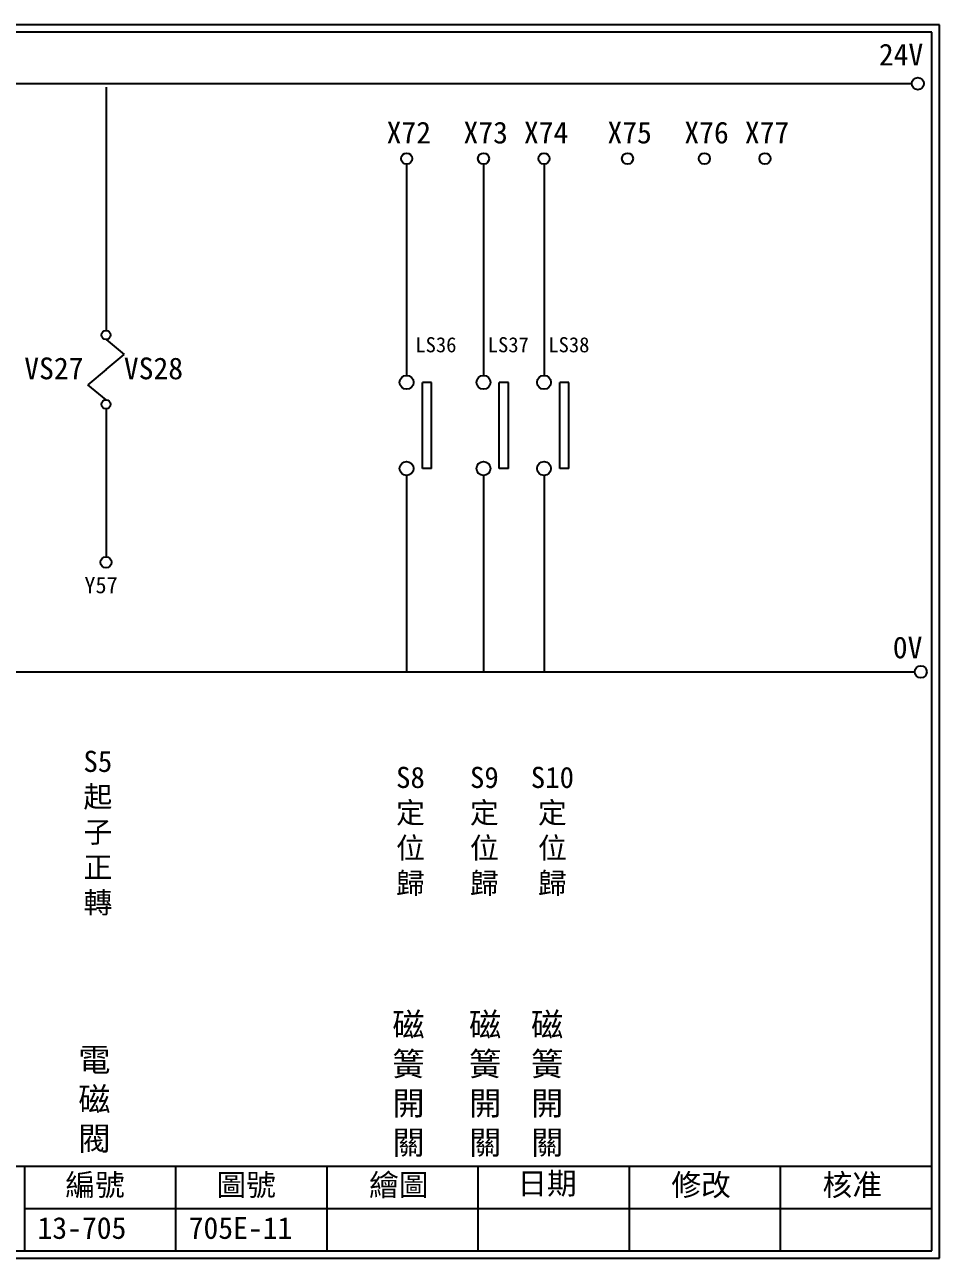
# Model space of a CAD drawing. Extents: x 627 to 914, y 3 to 207.
# Drawn here: x 762.9 to 914.2, y 3 to 207 of the extents above; entities that cross this region are included whole.
import ezdxf

# ---------------------------------------------------------------- set-up
doc = ezdxf.new("R2010")
doc.units = 0
doc.layers.get('0').update_dxf_attribs({"linetype": 'CONTINUOUS'})
doc.layers.add('圖框層', color=7, linetype='CONTINUOUS')
doc.layers.add('標尺寸層', color=3, linetype='CONTINUOUS')
doc.styles.add('CNS', font='romanc.shx', dxfattribs={"bigfont": 'chineset.shx'})
doc.styles.add('STSL', font='kaiu.ttf')

msp = doc.modelspace()

# ---------------------------------------------------------------- linework, layer by layer
for p, q in [((830.21, 147.83), (828.71, 147.83)), ((842.93, 147.83), (841.43, 147.83)), ((852.93, 147.83), (851.43, 147.83)), ((830.21, 133.6), (828.71, 133.6)), ((842.93, 133.6), (841.43, 133.6)), ((852.93, 133.6), (851.43, 133.6))]:
    msp.add_line(p, q)
for centre in [(910.63, 197.22), (911.12, 99.96)]:
    msp.add_circle(centre, 1)
at = {"layer": '圖框層', "color": 7}
for p, q in [((914.2, 206.97), (627.2, 206.97)), ((914.2, 3), (914.2, 206.97)), ((912.95, 205.72), (628.45, 205.72)), ((912.95, 4.25), (912.95, 205.72)), ((628.45, 18.25), (912.95, 18.25)), ((762.95, 4.25), (762.95, 18.25)), ((787.95, 4.25), (787.95, 18.25)), ((812.95, 4.25), (812.95, 18.25)), ((837.95, 4.25), (837.95, 18.25)), ((862.95, 4.25), (862.95, 18.25)), ((887.95, 4.25), (887.95, 18.25)), ((762.95, 11.25), (912.95, 11.25)), ((628.45, 4.25), (912.95, 4.25)), ((627.2, 3), (914.2, 3))]:
    msp.add_line(p, q, dxfattribs=at)
at = {"layer": '標尺寸層', "color": 7}
for p, q in [((632.04, 197.22), (909.63, 197.22)), ((776.39, 196.61), (776.39, 156.41)), ((826.1, 183.91), (826.1, 148.99)), ((838.82, 183.91), (838.82, 148.99)), ((848.82, 183.91), (848.82, 148.99)), ((776.39, 154.91), (779.39, 152.42)), ((776.39, 149.93), (779.39, 152.42)), ((776.39, 149.93), (773.39, 147.44)), ((776.39, 144.95), (773.39, 147.44)), ((828.71, 133.6), (828.71, 147.83)), ((830.21, 133.6), (830.21, 147.83)), ((841.43, 133.6), (841.43, 147.83)), ((842.93, 133.6), (842.93, 147.83)), ((851.43, 133.6), (851.43, 147.83)), ((852.93, 133.6), (852.93, 147.83)), ((776.39, 143.45), (776.39, 119)), ((826.1, 132.46), (826.1, 99.96)), ((826.1, 132.45), (826.1, 99.96)), ((838.82, 132.46), (838.82, 99.96)), ((838.82, 132.45), (838.82, 99.96)), ((848.82, 132.46), (848.82, 99.96)), ((848.82, 132.45), (848.82, 99.96)), ((632.25, 99.96), (910.12, 99.96))]:
    msp.add_line(p, q, dxfattribs=at)
for centre, radius in [((826.1, 184.83), 0.92), ((838.82, 184.83), 0.92), ((848.82, 184.83), 0.92), ((862.63, 184.83), 0.92), ((875.35, 184.83), 0.92), ((885.35, 184.83), 0.92), ((776.39, 155.66), 0.751), ((826.1, 147.83), 1.15), ((838.82, 147.83), 1.15), ((848.82, 147.83), 1.15), ((776.39, 144.2), 0.751), ((826.1, 133.6), 1.15), ((838.82, 133.6), 1.15), ((848.82, 133.6), 1.15), ((776.39, 118.08), 0.92)]:
    msp.add_circle(centre, radius, dxfattribs=at)

# ---------------------------------------------------------------- texts
at = {"layer": '圖框層', "color": 4, "style": 'STSL'}
for s, height, p in [('24V', 3.6, (904.19, 200.22)), ('X72', 3.6, (822.79, 187.33)), ('X73', 3.6, (835.5, 187.33)), ('X74', 3.6, (845.5, 187.33)), ('X75', 3.6, (859.31, 187.33)), ('X76', 3.6, (872.03, 187.33)), ('X77', 3.6, (882.03, 187.33)), ('LS36', 2.5, (827.54, 152.8)), ('LS37', 2.5, (839.52, 152.8)), ('LS38', 2.5, (849.53, 152.8)), ('VS27', 3.6, (762.87, 148.34)), ('VS28', 3.6, (779.34, 148.34)), ('Y57', 2.7, (772.81, 112.96)), ('0V', 3.6, (906.5, 102.2)), ('編號', 3.6, (769.66, 13.34)), ('圖號', 3.6, (794.66, 13.34)), ('繪圖', 3.6, (819.89, 13.34)), ('日期', 3.6, (844.41, 13.59)), ('修改', 3.6, (869.89, 13.34)), ('核准', 3.6, (894.89, 13.34)), ('13-705', 3.6, (765.06, 6.22)), ('705E-11', 3.6, (790.06, 6.22))]:
    msp.add_text(s, height=height, dxfattribs=at).set_placement(p)
at = {"layer": '標尺寸層', "color": 7, "attachment_point": 5, "style": 'CNS'}
for s, insert, char_height, width in [('{\\fDFKai-SB|b0|i0|c136|p65;S5起子正轉}', (775.04, 73.3), 3.5, 4.9608), ('{\\fDFKai-SB|b0|i0|c136|p65;S8定位歸}', (826.74, 73.58), 3.5, 4.9608), ('{\\fDFKai-SB|b0|i0|c136|p65;S9定位歸}', (838.96, 73.58), 3.5, 4.9608), ('{\\fDFKai-SB|b0|i0|c136|p65;S10定位歸}', (850.21, 73.58), 3.5, 4.9608), ('{\\fDFKai-SB|b0|i0|c136|p65;磁簧開關}', (826.41, 31.68), 3.9, 4.9608), ('{\\fDFKai-SB|b0|i0|c136|p65;磁簧開關}', (839.09, 31.68), 3.9, 4.9608), ('{\\fDFKai-SB|b0|i0|c136|p65;磁簧開關}', (849.34, 31.68), 3.9, 4.9608), ('{\\fDFKai-SB|b0|i0|c136|p65;電磁閥}', (774.47, 29.1), 3.9, 2.8481)]:
    msp.add_mtext(s, dxfattribs=dict(at, insert=insert, char_height=char_height, width=width))

doc.saveas('drawing.dxf')
